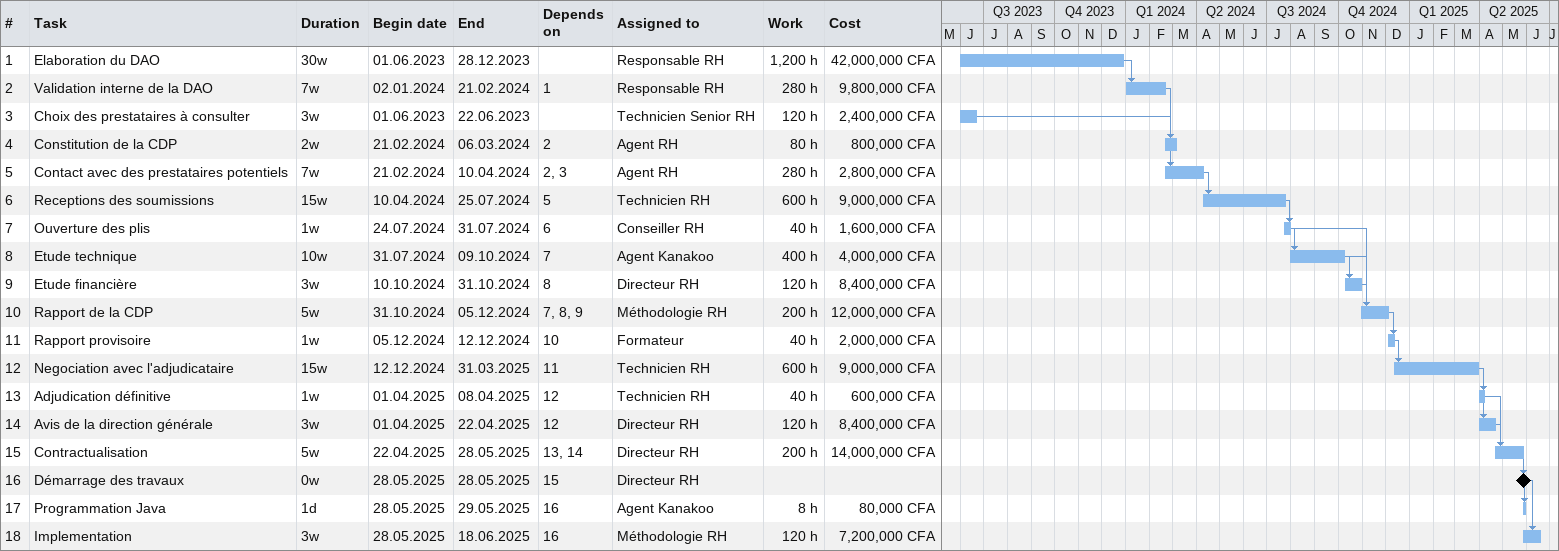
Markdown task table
| ID | Task | Duration | Start | Finish | Predecessors | Resources | Work (h) | Cost (CFA) |
|---|---|---|---|---|---|---|---|---|
| 1 | Elaboration du DAO | 30w | 2023-06-01 | 2023-12-28 |  | Responsable RH | 1200 | 42000000 |
| 2 | Validation interne de la DAO | 7w | 2024-01-02 | 2024-02-21 | 1 | Responsable RH | 280 | 9800000 |
| 3 | Choix des prestataires à consulter | 3w | 2023-06-01 | 2023-06-22 |  | Technicien Senior RH | 120 | 2400000 |
| 4 | Constitution de la CDP | 2w | 2024-02-21 | 2024-03-06 | 2 | Agent RH | 80 | 800000 |
| 5 | Contact avec des prestataires potentiels | 7w | 2024-02-21 | 2024-04-10 | 2, 3 | Agent RH | 280 | 2800000 |
| 6 | Receptions des soumissions | 15w | 2024-04-10 | 2024-07-25 | 5 | Technicien RH | 600 | 9000000 |
| 7 | Ouverture des plis | 1w | 2024-07-24 | 2024-07-31 | 6 | Conseiller RH | 40 | 1600000 |
| 8 | Etude technique | 10w | 2024-07-31 | 2024-10-09 | 7 | Agent Kanakoo | 400 | 4000000 |
| 9 | Etude financière | 3w | 2024-10-10 | 2024-10-31 | 8 | Directeur RH | 120 | 8400000 |
| 10 | Rapport de la CDP | 5w | 2024-10-31 | 2024-12-05 | 7, 8, 9 | Méthodologie RH | 200 | 12000000 |
| 11 | Rapport provisoire | 1w | 2024-12-05 | 2024-12-12 | 10 | Formateur | 40 | 2000000 |
| 12 | Negociation avec l'adjudicataire | 15w | 2024-12-12 | 2025-03-31 | 11 | Technicien RH | 600 | 9000000 |
| 13 | Adjudication définitive | 1w | 2025-04-01 | 2025-04-08 | 12 | Technicien RH | 40 | 600000 |
| 14 | Avis de la direction générale | 3w | 2025-04-01 | 2025-04-22 | 12 | Directeur RH | 120 | 8400000 |
| 15 | Contractualisation | 5w | 2025-04-22 | 2025-05-28 | 13, 14 | Directeur RH | 200 | 14000000 |
| 16 | Démarrage des travaux | 0w | 2025-05-28 | 2025-05-28 | 15 | Directeur RH |  |  |
| 17 | Programmation Java | 1d | 2025-05-28 | 2025-05-29 | 16 | Agent Kanakoo | 8 | 80000 |
| 18 | Implementation | 3w | 2025-05-28 | 2025-06-18 | 16 | Méthodologie RH | 120 | 7200000 |
